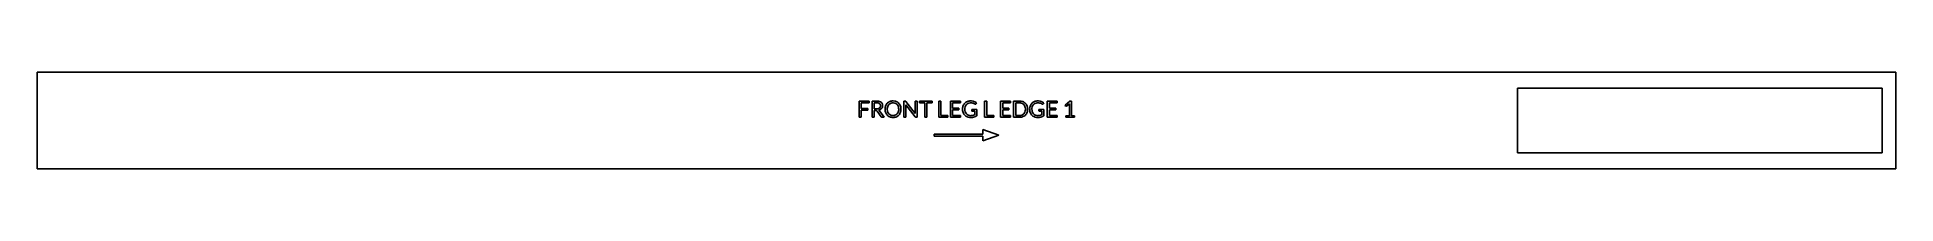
# Model space of a CAD drawing. Header units: millimetres. Extents: x 0 to 574, y 0 to 30.
import ezdxf

# ---------------------------------------------------------------- set-up
doc = ezdxf.new("R2010")
doc.units = ezdxf.units.MM
for name, color, linetype in [('LABEL', 7, 'Continuous'), ('OUTLINE', 7, 'Continuous'), ('POCKET_D8', 7, 'Continuous')]:
    doc.layers.add(name, color=color, linetype=linetype)

msp = doc.modelspace()

# ---------------------------------------------------------------- linework, layer by layer
at = {"layer": 'LABEL'}
for p, q in [((253.74, 16), (253.74, 21)), ((253.74, 21), (256.82, 21)), ((256.82, 20.45), (254.42, 20.45)), ((254.42, 20.45), (254.42, 18.7)), ((254.42, 18.7), (256.47, 18.7)), ((256.47, 18.15), (254.42, 18.15)), ((254.42, 18.15), (254.42, 16)), ((256.47, 18.7), (256.47, 18.15)), ((256.82, 21), (256.82, 20.45)), ((257.76, 16), (257.76, 21)), ((257.76, 21), (259.18, 21)), ((259.18, 20.47), (258.44, 20.47)), ((258.44, 20.47), (258.44, 18.58)), ((258.44, 18.58), (259.14, 18.58)), ((258.44, 18.09), (258.44, 16)), ((258.95, 18.09), (258.44, 18.09)), ((260.58, 16.14), (259.29, 17.93)), ((260, 17.99), (261.46, 16)), ((267.59, 16), (267.59, 21)), ((267.59, 21), (267.94, 21)), ((271.07, 16.12), (268.17, 19.89)), ((268.17, 19.89), (268.19, 19.56)), ((268.18, 20.88), (271.07, 17.12)), ((268.19, 19.56), (268.19, 16)), ((271.06, 17.46), (271.06, 21)), ((271.06, 21), (271.65, 21)), ((271.07, 17.12), (271.06, 17.46)), ((271.65, 21), (271.65, 16)), ((272.36, 20.43), (272.36, 21)), ((272.36, 21), (276.28, 21)), ((273.98, 20.43), (272.36, 20.43)), ((273.98, 16), (273.98, 20.43)), ((276.28, 20.43), (274.66, 20.43)), ((274.66, 20.43), (274.66, 16)), ((276.28, 21), (276.28, 20.43)), ((278.33, 16), (278.33, 21)), ((278.33, 21), (279.01, 21)), ((279.01, 21), (279.01, 16.57)), ((281.92, 16), (281.92, 21)), ((281.92, 21), (285, 21)), ((285, 20.45), (282.6, 20.45)), ((282.6, 20.45), (282.6, 18.79)), ((282.6, 18.79), (284.54, 18.79)), ((284.54, 18.26), (282.6, 18.26)), ((282.6, 18.26), (282.6, 16.55)), ((284.54, 18.79), (284.54, 18.26)), ((285, 21), (285, 20.45)), ((288.52, 18.02), (288.52, 18.4)), ((288.52, 18.4), (290.06, 18.4)), ((289.44, 17.89), (288.67, 17.89)), ((289.44, 16.79), (289.44, 17.89)), ((290.01, 20.42), (289.82, 20.12)), ((290.06, 18.4), (290.06, 16.48)), ((292.44, 16), (292.44, 21)), ((292.44, 21), (293.12, 21)), ((293.12, 21), (293.12, 16.57)), ((297.38, 16), (297.38, 21)), ((297.38, 21), (300.46, 21)), ((300.46, 20.45), (298.06, 20.45)), ((298.06, 20.45), (298.06, 18.79)), ((298.06, 18.79), (300, 18.79)), ((300, 18.26), (298.06, 18.26)), ((298.06, 18.26), (298.06, 16.55)), ((300, 18.79), (300, 18.26)), ((300.46, 21), (300.46, 20.45)), ((301.43, 16), (301.43, 21)), ((301.43, 21), (303.3, 21)), ((303.3, 20.45), (302.11, 20.45)), ((302.11, 20.45), (302.11, 16.55)), ((309.23, 18.02), (309.23, 18.4)), ((309.23, 18.4), (310.77, 18.4)), ((310.16, 17.89), (309.38, 17.89)), ((310.16, 16.79), (310.16, 17.89)), ((310.72, 20.42), (310.53, 20.12)), ((310.77, 18.4), (310.77, 16.48)), ((311.81, 16), (311.81, 21)), ((311.81, 21), (314.89, 21)), ((314.89, 20.45), (312.49, 20.45)), ((312.49, 20.45), (312.49, 18.79)), ((312.49, 18.79), (314.43, 18.79)), ((314.43, 18.26), (312.49, 18.26)), ((312.49, 18.26), (312.49, 16.55)), ((314.43, 18.79), (314.43, 18.26)), ((314.89, 21), (314.89, 20.45)), ((317.31, 19.72), (318.79, 21.01)), ((317.5, 19.45), (317.31, 19.72)), ((318.69, 20.19), (317.8, 19.43)), ((318.68, 19.88), (318.69, 20.19)), ((318.68, 16.47), (318.68, 19.88)), ((318.79, 21.01), (319.3, 21.01)), ((319.3, 21.01), (319.3, 16.47)), ((254.42, 16), (253.74, 16)), ((258.44, 16), (257.76, 16)), ((261.46, 16), (260.86, 16)), ((268.19, 16), (267.59, 16)), ((271.65, 16), (271.31, 16)), ((274.66, 16), (273.98, 16)), ((281.17, 16), (278.33, 16)), ((279.01, 16.57), (281.17, 16.57)), ((281.17, 16.57), (281.17, 16)), ((285, 16), (281.92, 16)), ((282.6, 16.55), (285, 16.55)), ((285, 16.55), (285, 16)), ((296.89, 10.5), (291.89, 12.25)), ((291.89, 12.25), (291.89, 10.8)), ((295.28, 16), (292.44, 16)), ((293.12, 16.57), (295.28, 16.57)), ((295.28, 16.57), (295.28, 16)), ((300.46, 16), (297.38, 16)), ((298.06, 16.55), (300.46, 16.55)), ((300.46, 16.55), (300.46, 16)), ((303.3, 16), (301.43, 16)), ((302.11, 16.55), (303.3, 16.55)), ((314.89, 16), (311.81, 16)), ((312.49, 16.55), (314.89, 16.55)), ((314.89, 16.55), (314.89, 16)), ((317.6, 16.47), (318.68, 16.47)), ((317.6, 16), (317.6, 16.47)), ((320.28, 16), (317.6, 16)), ((319.3, 16.47), (320.28, 16.47)), ((320.28, 16.47), (320.28, 16)), ((291.89, 10.8), (276.89, 10.8)), ((276.89, 10.8), (276.89, 10.2)), ((276.89, 10.2), (291.89, 10.2)), ((291.89, 8.75), (296.89, 10.5)), ((291.89, 10.2), (291.89, 8.75))]:
    msp.add_line(p, q, dxfattribs=at)
for centre, radius, start, end in [((258.95, 17.12), 0.971, 86.38229, 90), ((258.97, 17.53), 0.557, 80.07375, 86.38229), ((259.02, 17.79), 0.291, 53.75884, 80.07375), ((259.14, 20.41), 1.83, 270, 289.91548), ((259.18, 17), 4, 81.6269, 90), ((259.18, 17.86), 2.61, 80.84957, 90), ((258.94, 17.69), 0.419, 35.31121, 53.75884), ((259.42, 19.36), 1.08, 59.0418, 80.84957), ((259.48, 19.08), 1.9, 64.06919, 81.6269), ((259.47, 19.51), 0.869, 289.91548, 330.49485), ((259.28, 20.38), 2.23, 282.89374, 288.31777), ((259.46, 17.66), 0.62, 45.40495, 59.74356), ((259.3, 17.49), 0.856, 34.99202, 45.40495), ((259.59, 19.66), 0.741, 34.07879, 59.0418), ((259.4, 19.99), 1.83, 288.31777, 294.94391), ((259.53, 19.73), 1.54, 294.94391, 318.06737), ((259.55, 19.63), 0.791, 10.65817, 34.07879), ((259.43, 19.53), 0.922, 330.49485, 352.82972), ((259.75, 19.64), 1.28, 41.69299, 64.06919), ((259.19, 19.56), 1.16, 352.82972, 10.65817), ((259.7, 19.57), 1.3, 318.06737, 345.27702), ((259.86, 19.73), 1.14, 16.62328, 41.69299), ((259.49, 19.62), 1.52, 0.96907, 16.62328), ((259.49, 19.62), 1.52, 345.27702, 0.96907), ((264.97, 18.49), 3.23, 170.20785, 187.63687), ((264.37, 18.41), 2.63, 187.63687, 208.99651), ((264.36, 18.59), 2.61, 146.28272, 170.20785), ((264.03, 18.81), 2.22, 118.24767, 146.28272), ((265.54, 18.5), 3.11, 175.89, 189.14459), ((264.96, 18.54), 2.53, 160.68471, 175.89), ((264.4, 18.32), 1.96, 189.14459, 210.07496), ((264.12, 18.83), 1.64, 137.47166, 160.68471), ((264.05, 18.11), 1.55, 210.07496, 235.7954), ((264.05, 18.9), 1.54, 107.31828, 137.47166), ((264.14, 18.61), 2.44, 97.15718, 118.24767), ((264.22, 18.37), 2.1, 84.95755, 107.31828), ((264.19, 18.15), 2.91, 79.39833, 97.15718), ((264.24, 18.66), 1.81, 62.61868, 84.95755), ((264.29, 18.67), 2.38, 54.83784, 79.39833), ((264.38, 18.92), 1.51, 35.96394, 62.61868), ((264.34, 18.12), 1.56, 307.8521, 330.04639), ((264.15, 18.76), 1.79, 13.83902, 35.96394), ((264.36, 18.77), 2.26, 28.95873, 54.83784), ((264.04, 18.29), 1.92, 330.04639, 348.06939), ((264.38, 18.21), 2.24, 310.07289, 338.66496), ((263.09, 18.5), 2.88, 360, 13.83902), ((263.07, 18.5), 2.91, 348.06939, 0), ((264.13, 18.64), 2.53, 12.89064, 28.95873), ((263.64, 18.5), 3.03, 338.66496, 360), ((263.51, 18.5), 3.16, 360, 12.89064), ((267.94, 20.59), 0.406, 76.14731, 90), ((268, 20.8), 0.19, 47.08257, 76.14731), ((267.84, 20.64), 0.419, 41.72062, 47.08257), ((267.6, 20.43), 0.735, 38.65981, 41.72062), ((288.96, 18.51), 3.28, 169.07241, 187.38604), ((288.32, 18.43), 2.64, 187.38604, 212.59108), ((288.13, 18.67), 2.43, 144.54485, 169.07241), ((287.92, 18.82), 2.17, 116.76886, 144.54485), ((289.1, 18.5), 2.73, 165.41154, 180), ((289.12, 18.5), 2.74, 180, 196.80233), ((288.18, 18.74), 1.77, 143.10191, 165.41154), ((288.13, 18.2), 1.71, 196.80233, 223.40886), ((288.01, 18.86), 1.57, 116.51606, 143.10191), ((288.18, 18.29), 2.76, 94.73769, 116.76886), ((288.18, 18.53), 1.94, 94.89733, 116.51606), ((288.23, 17.7), 3.36, 77.63937, 94.73769), ((288.24, 17.78), 2.69, 83.2446, 94.89733), ((288.65, 18.02), 0.125, 180, 229.88601), ((288.33, 18.49), 1.98, 67.42586, 83.2446), ((288.67, 18.05), 0.159, 229.88601, 270), ((288.46, 18.75), 2.28, 52.66991, 77.63937), ((288.46, 18.82), 1.62, 58.1779, 67.42586), ((292.4, 25.16), 5.84, 238.1779, 240.75117), ((289.74, 20.4), 0.388, 239.93142, 245.11018), ((289.69, 20.29), 0.269, 245.11018, 252.55281), ((289.66, 20.2), 0.173, 252.55281, 293.01382), ((289.65, 20.23), 0.203, 293.01382, 327.80427), ((288.36, 18.61), 2.45, 50.1347, 52.66991), ((288.36, 18.61), 2.46, 47.60256, 50.1347), ((303.3, 18.13), 2.87, 70.34232, 90), ((303.3, 18.13), 2.33, 85.25717, 90), ((303.33, 18.47), 1.98, 79.69515, 85.25717), ((303.38, 18.76), 1.68, 56.02227, 79.69515), ((303.54, 18.79), 2.17, 44.54164, 70.34232), ((303.47, 18.89), 1.53, 30.09424, 56.02227), ((303.4, 18.16), 1.62, 317.29061, 340.59401), ((303.11, 18.68), 1.95, 9.16175, 30.09424), ((302.58, 18.45), 2.49, 340.59401, 355.88181), ((301.98, 18.5), 3.1, 355.88181, 9.16175), ((303.47, 18.72), 2.27, 14.47764, 44.54164), ((303.18, 18.42), 2.58, 328.7649, 352.73998), ((302.59, 18.49), 3.17, 352.73998, 14.47764), ((309.67, 18.51), 3.28, 169.07241, 187.38604), ((309.03, 18.43), 2.64, 187.38604, 212.59108), ((308.84, 18.67), 2.43, 144.54485, 169.07241), ((308.63, 18.82), 2.17, 116.76886, 144.54485), ((309.81, 18.5), 2.73, 165.41154, 180), ((309.83, 18.5), 2.74, 180, 196.80233), ((308.89, 18.74), 1.77, 143.10191, 165.41154), ((308.84, 18.2), 1.71, 196.80233, 223.40886), ((308.72, 18.86), 1.57, 116.51606, 143.10191), ((308.89, 18.29), 2.76, 94.73769, 116.76886), ((308.89, 18.53), 1.94, 94.89733, 116.51606), ((308.94, 17.7), 3.36, 77.63937, 94.73769), ((308.95, 17.78), 2.69, 83.2446, 94.89733), ((309.36, 18.02), 0.125, 180, 229.88601), ((309.04, 18.49), 1.98, 67.42586, 83.2446), ((309.38, 18.05), 0.159, 229.88601, 270), ((309.17, 18.75), 2.28, 52.66991, 77.63937), ((309.17, 18.82), 1.62, 58.1779, 67.42586), ((313.11, 25.16), 5.84, 238.1779, 240.75117), ((310.45, 20.4), 0.388, 239.93142, 245.11018), ((310.4, 20.29), 0.269, 245.11018, 252.55281), ((310.37, 20.2), 0.173, 252.55281, 293.01382), ((310.36, 20.23), 0.203, 293.01382, 327.80427), ((309.07, 18.61), 2.45, 50.1347, 52.66991), ((309.07, 18.61), 2.46, 47.60256, 50.1347), ((317.65, 19.55), 0.171, 213.69007, 267.97975), ((317.65, 19.62), 0.237, 267.97975, 308.65981), ((260.83, 16.29), 0.284, 211.37301, 243.65396), ((260.86, 16.35), 0.351, 243.65396, 270), ((264.03, 18.22), 2.24, 208.99651, 234.97147), ((264.11, 18.33), 2.38, 234.97147, 259.47647), ((264.13, 18.22), 1.68, 235.7954, 259.56252), ((264.21, 18.86), 2.92, 259.47647, 281.91014), ((264.21, 18.7), 2.17, 259.56252, 272.21335), ((264.22, 18.49), 1.96, 272.21335, 286.18278), ((264.32, 18.15), 1.6, 286.18278, 307.8521), ((264.33, 18.26), 2.31, 281.91014, 310.07289), ((271.33, 16.33), 0.336, 218.29016, 242.16669), ((271.31, 16.29), 0.287, 242.16669, 270), ((287.99, 18.21), 2.24, 212.59108, 242.03207), ((288.05, 18.13), 1.61, 223.40886, 249.37052), ((288.06, 18.34), 2.38, 242.03207, 264.04506), ((288.21, 18.53), 2.04, 249.37052, 270), ((288.23, 19.99), 4.05, 264.04506, 277.12502), ((288.21, 19.54), 3.04, 270, 280.72167), ((288.35, 19.04), 3.09, 277.12502, 290.43837), ((288.35, 18.78), 2.28, 280.72167, 295.03753), ((288.02, 19.48), 3.05, 295.03753, 296.43011), ((287.96, 19.61), 3.19, 296.43011, 297.75854), ((288.5, 18.65), 2.67, 290.43837, 305.83765), ((303.3, 18.59), 2.04, 270, 290.08671), ((303.3, 18.98), 2.98, 270, 283.32175), ((303.45, 18.37), 2.35, 283.32175, 300.14511), ((303.49, 18.08), 1.5, 290.08671, 317.29061), ((303.55, 18.19), 2.15, 300.14511, 328.7649), ((308.7, 18.21), 2.24, 212.59108, 242.03207), ((308.77, 18.13), 1.61, 223.40886, 249.37052), ((308.77, 18.34), 2.38, 242.03207, 264.04506), ((308.92, 18.53), 2.04, 249.37052, 270), ((308.94, 19.99), 4.05, 264.04506, 277.12502), ((308.92, 19.54), 3.04, 270, 280.72167), ((309.06, 19.04), 3.09, 277.12502, 290.43837), ((309.06, 18.78), 2.28, 280.72167, 295.03753), ((308.73, 19.48), 3.05, 295.03753, 296.43011), ((308.67, 19.61), 3.19, 296.43011, 297.75854), ((309.21, 18.65), 2.67, 290.43837, 305.83765)]:
    msp.add_arc(centre, radius, start, end, dxfattribs=at)
at = {"layer": 'OUTLINE'}
for p, q in [((0, 0), (0, 30)), ((0, 30), (573.79, 30)), ((573.79, 30), (573.79, 0)), ((573.79, 0), (0, 0))]:
    msp.add_line(p, q, dxfattribs=at)
at = {"layer": 'POCKET_D8'}
for p, q in [((457, 25), (569.57, 25)), ((457, 5), (457, 25)), ((569.57, 25), (569.57, 5)), ((569.57, 5), (457, 5))]:
    msp.add_line(p, q, dxfattribs=at)

doc.saveas('drawing.dxf')
